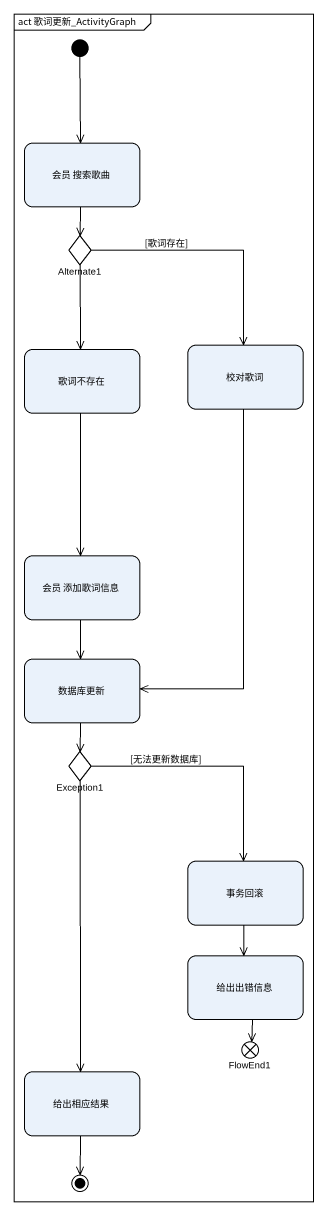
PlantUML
@startuml
mainframe act 歌词更新_ActivityGraph
hide empty description
state "会员 搜索歌曲" as 会员_搜索歌曲
state Alternate1 <<choice>>
state 歌词不存在
state 校对歌词
state "会员 添加歌词信息" as 会员_添加歌词信息
state 数据库更新
state Exception1 <<choice>>
state 事务回滚
state 给出出错信息
state FlowEnd1 <<end>>
state 给出相应结果
[*] --> 会员_搜索歌曲
会员_搜索歌曲 --> Alternate1
Alternate1 --> 歌词不存在
Alternate1 --> 校对歌词 : [歌词存在]
歌词不存在 --> 会员_添加歌词信息
校对歌词 --> 数据库更新
会员_添加歌词信息 --> 数据库更新
数据库更新 --> Exception1
Exception1 --> 事务回滚 : [无法更新数据库]
Exception1 --> 给出相应结果
事务回滚 --> 给出出错信息
给出出错信息 --> FlowEnd1
给出相应结果 --> [*]
@enduml
